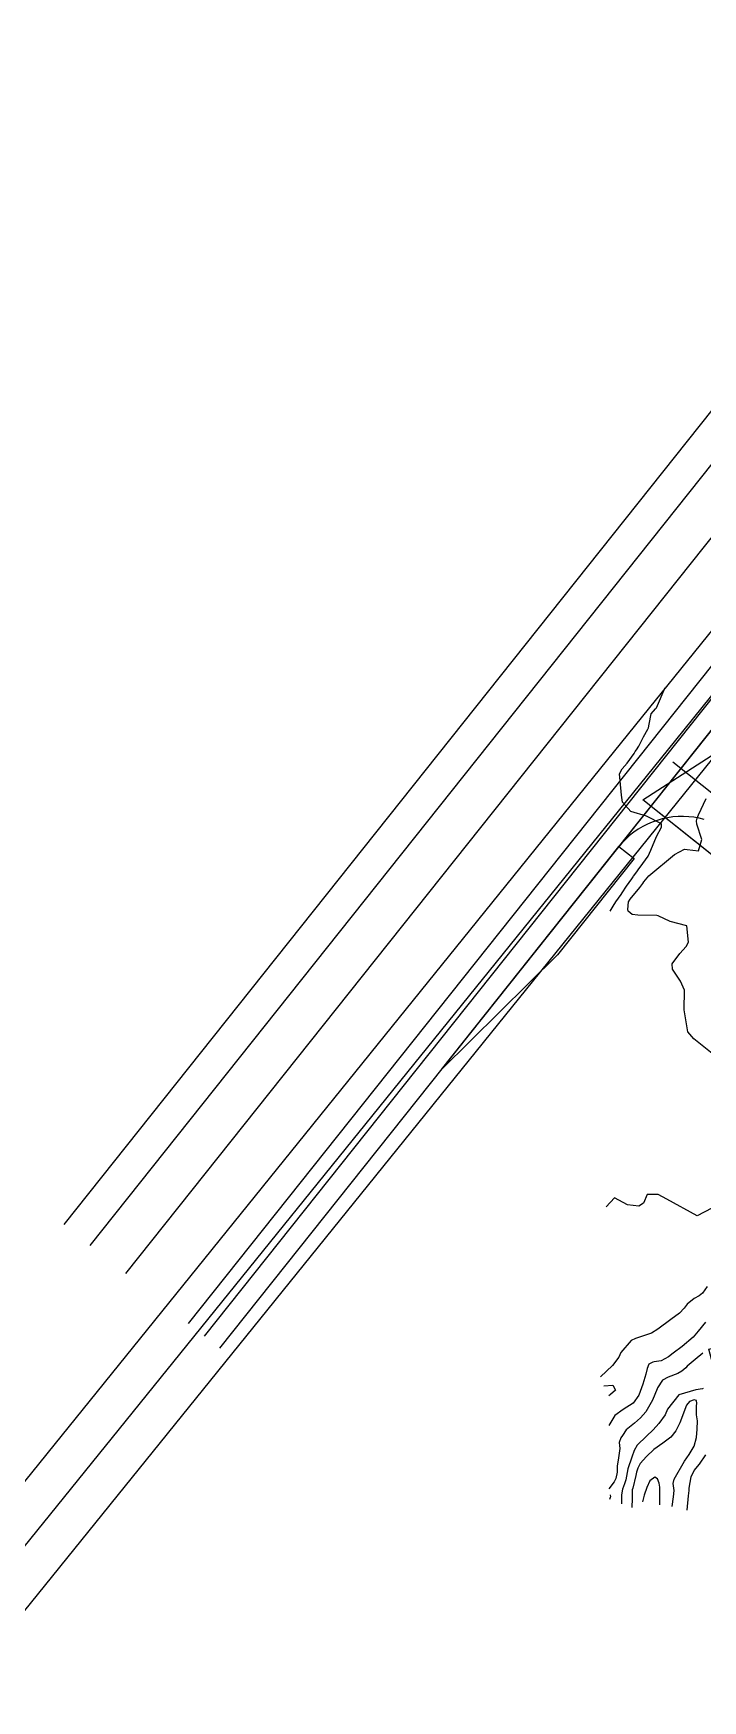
# Model space of a CAD drawing. Header units: feet. Extents: x 1309277 to 1311712, y 365419 to 367951.
# Drawn here: x 1310505 to 1310918, y 366921 to 367951 of the extents above; entities that cross this region are included whole.
import ezdxf

# ---------------------------------------------------------------- set-up
doc = ezdxf.new("R2010")
doc.units = ezdxf.units.FT
for name, color, linetype in [('C-MISC', 7, 'CONTINUOUS'), ('C-PROP', 6, 'CONTINUOUS'), ('C-PVMT', 8, 'CONTINUOUS'), ('C-TOPO-MAJR', 32, 'CONTINUOUS'), ('V-PROP-LINE', 7, 'CONTINUOUS')]:
    doc.layers.add(name, color=color, linetype=linetype)

msp = doc.modelspace()

# ---------------------------------------------------------------- linework, layer by layer
at = {"layer": 'C-MISC'}
for points in [[(1311109.1, 367950.6), (1310524.1, 367214.8)], [(1311125.2, 367937.8), (1310540.2, 367202)], [(1311147.1, 367920.3), (1310562.1, 367184.6)], [(1311185.8, 367889.6), (1310600.8, 367153.8)], [(1311195.6, 367881.7), (1310610.6, 367146)], [(1311205.2, 367874.1), (1310620.2, 367138.4)], [(1310416.1, 366952.3), (1310877, 367523.4), (1311025.3, 367707.2)], [(1310435.5, 366936.5), (1310896.5, 367507.7), (1311044.7, 367691.5)], [(1310454.9, 366920.8), (1310915.9, 367492), (1311052.5, 367661.3)]]:
    msp.add_lwpolyline(points, dxfattribs=at)
at = {"layer": 'C-PROP'}
for points in [[(1310996.2, 367385.5), (1310881.3, 367477.2), (1310951.4, 367522.2)], [(1310899.9, 367500.6), (1311014.4, 367409.4), (1311035.5, 367394), (1311057.4, 367380.8), (1311080.2, 367369.5), (1311104, 367360.2), (1311128.5, 367352.8), (1311150.3, 367348.2), (1311173.5, 367345), (1311318, 367360.2)]]:
    msp.add_lwpolyline(points, dxfattribs=at)
at = {"layer": 'C-PVMT'}
for points in [[(1310919.3, 367465), (1310916.1, 367465.8), (1310912.9, 367466.4), (1310909.7, 367466.7), (1310906.4, 367466.9), (1310903.1, 367466.8), (1310899.9, 367466.6), (1310896.6, 367466.1), (1310893.4, 367465.4), (1310890.3, 367464.5), (1310887.2, 367463.4), (1310884.2, 367462.1), (1310881.3, 367460.6), (1310878.5, 367459), (1310875.8, 367457.1), (1310873.2, 367455.1), (1310870.8, 367452.9), (1310868.5, 367450.5), (1310866.4, 367448), (1310866.4, 367448), (1310943.5, 367545.1)], [(1310919.3, 367465), (1310916.1, 367465.8), (1310912.9, 367466.4), (1310909.7, 367466.7), (1310906.4, 367466.9), (1310903.1, 367466.8), (1310899.9, 367466.6), (1310896.6, 367466.1), (1310893.4, 367465.4), (1310890.3, 367464.5), (1310887.2, 367463.4), (1310884.2, 367462.1), (1310881.3, 367460.6), (1310878.5, 367459), (1310875.8, 367457.1), (1310873.2, 367455.1), (1310870.8, 367452.9), (1310868.5, 367450.5), (1310866.4, 367448), (1310943.5, 367545.1)]]:
    msp.add_lwpolyline(points, dxfattribs=at)
msp.add_lwpolyline([(1310866.6, 367448.3), (1310876, 367440.9), (1310828.7, 367381.4), (1310757.1, 367310.6), (1310866.6, 367448.3)], close=True, dxfattribs=at)
at = {"layer": 'C-TOPO-MAJR'}
for points in [[(1310861.2, 367408.3), (1310863, 367411.4), (1310864.7, 367414.1), (1310868, 367418.7), (1310868.6, 367419.7), (1310871.3, 367423.8), (1310874.6, 367428.3), (1310875.4, 367429.7), (1310875.6, 367430), (1310877.1, 367431.9), (1310879.6, 367435.3), (1310879.8, 367435.5), (1310884.6, 367442.4), (1310886.4, 367446), (1310889.9, 367454.6), (1310893, 367460.3), (1310893, 367462.4), (1310883.6, 367467.1), (1310873.9, 367469.9), (1310868.9, 367475.8), (1310868.3, 367480), (1310868, 367482.3), (1310867, 367493.3), (1310868.6, 367496.4), (1310871.8, 367499.8), (1310876, 367505.7), (1310876.7, 367507), (1310877.5, 367508.1), (1310878.9, 367510.4), (1310881.7, 367516.1), (1310884.5, 367520.9), (1310884.8, 367521.7), (1310885.2, 367524), (1310886.5, 367530.2), (1310889.1, 367533.4), (1310889.8, 367534), (1310895.1, 367546.5)], [(1310924.2, 367320.5), (1310912.9, 367329.5), (1310909.2, 367333.9), (1310906.9, 367347.5), (1310907, 367359.6), (1310904.6, 367365.2), (1310899.7, 367372.6), (1310899.5, 367375.9), (1310904.3, 367382.2), (1310908.2, 367386.5), (1310909.6, 367389.2), (1310908.5, 367399.3), (1310898.2, 367402), (1310890.9, 367405.6), (1310890.1, 367405.8), (1310878.2, 367405.9), (1310874.7, 367406.4), (1310872.4, 367408.4), (1310872.2, 367409.5), (1310872.6, 367414.1), (1310873.6, 367415.8), (1310879.5, 367423), (1310881.3, 367425.4), (1310882.1, 367426.5), (1310885.1, 367430.2), (1310900.9, 367443.5), (1310907.1, 367446.6), (1310908.7, 367446.5), (1310915.7, 367445.7), (1310917.7, 367452.6), (1310914.8, 367462.2), (1310914.6, 367464.1), (1310915, 367465.9), (1310915.8, 367467.9), (1310920.4, 367477.9)], [(1310924, 367225), (1310915, 367220.3), (1310896.2, 367230.6), (1310890.8, 367233.4), (1310884.1, 367233.4), (1310881.7, 367228), (1310878.9, 367226.1), (1310872, 367227.1), (1310863.9, 367231.3), (1310858.8, 367225.7)], [(1310921.1, 367176.6), (1310918.1, 367172.5), (1310916.1, 367170.9), (1310913.1, 367169.2), (1310908.7, 367165.6), (1310906.8, 367163.3), (1310904, 367160.2), (1310898.7, 367156.2), (1310890.6, 367150.3), (1310886.7, 367147.8), (1310876.8, 367144.5), (1310874.2, 367143.3), (1310867.8, 367135.8), (1310866.5, 367132.9), (1310862.6, 367127.7), (1310855.2, 367120.8)], [(1310920, 367154.5), (1310915.6, 367149), (1310912.4, 367145.3), (1310905.6, 367139.6), (1310900.1, 367135.5), (1310897.3, 367133.2), (1310892.6, 367130.7), (1310888.3, 367130), (1310887.5, 367129.9), (1310885.1, 367128.6), (1310884.1, 367126), (1310883.2, 367122.4), (1310881.3, 367116.2), (1310878.9, 367109.5), (1310875.4, 367104.5), (1310869.2, 367100.6), (1310864, 367097), (1310860.4, 367090.7)], [(1310918.4, 367135.4), (1310913.7, 367131.4), (1310908.8, 367127.3), (1310908, 367126.4), (1310905.4, 367124.2), (1310903, 367122.9), (1310897, 367120.5), (1310893.6, 367118.7), (1310890.4, 367113.9), (1310890.2, 367113.4), (1310887.4, 367106.4), (1310883.2, 367099.2), (1310879.9, 367095.4), (1310876.2, 367092.2), (1310871.1, 367088), (1310868.9, 367084.5), (1310867.9, 367083.1), (1310866.8, 367080.3), (1310867.1, 367076.5), (1310866.3, 367070.8), (1310865.6, 367065.6), (1310865.5, 367062), (1310864.8, 367057.9), (1310863.7, 367056), (1310860.4, 367051.6)], [(1310857.4, 367115.3), (1310862.9, 367115.6), (1310864.5, 367112.6), (1310861.5, 367109.9), (1310860.5, 367109.1)], [(1310918.7, 367113.5), (1310918.3, 367113.4), (1310914.1, 367112.8), (1310903.6, 367109.7), (1310896.7, 367100.9), (1310895.1, 367097.4), (1310891.2, 367091.9), (1310887.7, 367088), (1310883.6, 367084.2), (1310877.9, 367078.6), (1310876, 367075.2), (1310874.5, 367071.2), (1310872.1, 367064), (1310870.8, 367057.1), (1310870.1, 367054.8), (1310868.8, 367051.4), (1310868.2, 367048), (1310868.3, 367044), (1310868.2, 367042.3)], [(1310899.5, 367040.6), (1310900.4, 367046.6), (1310900.7, 367050.5), (1310900.2, 367054.9), (1310900.7, 367057.5), (1310907, 367068.6), (1310910, 367072.8), (1310913, 367077.9), (1310914.4, 367083.4), (1310915, 367088.4), (1310915.1, 367093.7), (1310914.4, 367097.4), (1310914.5, 367102.8), (1310914.7, 367104.3), (1310914.6, 367106.1), (1310913, 367106.5), (1310910.1, 367105.6), (1310908.3, 367103.2), (1310904.2, 367092.4), (1310901.8, 367087.5), (1310898.7, 367083.5), (1310893.7, 367079.9), (1310888.1, 367075.9), (1310883.7, 367071.5), (1310879.8, 367067.2), (1310878.3, 367064.3), (1310877.5, 367062), (1310877, 367059.8), (1310875.2, 367052.1), (1310874.8, 367050.9), (1310874.7, 367049.8), (1310874.9, 367045.6), (1310874.6, 367040)], [(1310908.7, 367038.4), (1310909.5, 367047.3), (1310909.9, 367050.6), (1310910, 367052), (1310911.2, 367059.1), (1310913.1, 367062.9), (1310916.3, 367066.9), (1310920.2, 367072.7)], [(1310891.9, 367041.7), (1310891.8, 367047.8), (1310891.8, 367052.6), (1310891.4, 367055.2), (1310890.4, 367057.7), (1310888.8, 367058.8), (1310885.6, 367056.5), (1310883.8, 367052.5), (1310882.2, 367047.7), (1310881.2, 367043.5)], [(1310861.2, 367047.9), (1310861.4, 367046.6), (1310861.3, 367046.2), (1310860.9, 367045)]]:
    msp.add_lwpolyline(points, dxfattribs=at)
at = {"layer": 'V-PROP-LINE'}
msp.add_lwpolyline([(1310881.3, 367477.2), (1310951.4, 367522.2), (1311479.5, 367504), (1311492.9, 367281.9), (1310941.8, 367063.8), (1310922.1, 367137.8), (1311067, 367176.4), (1311015.4, 367370.3), (1310881.3, 367477.2)], close=True, dxfattribs=at)

doc.saveas('drawing.dxf')
